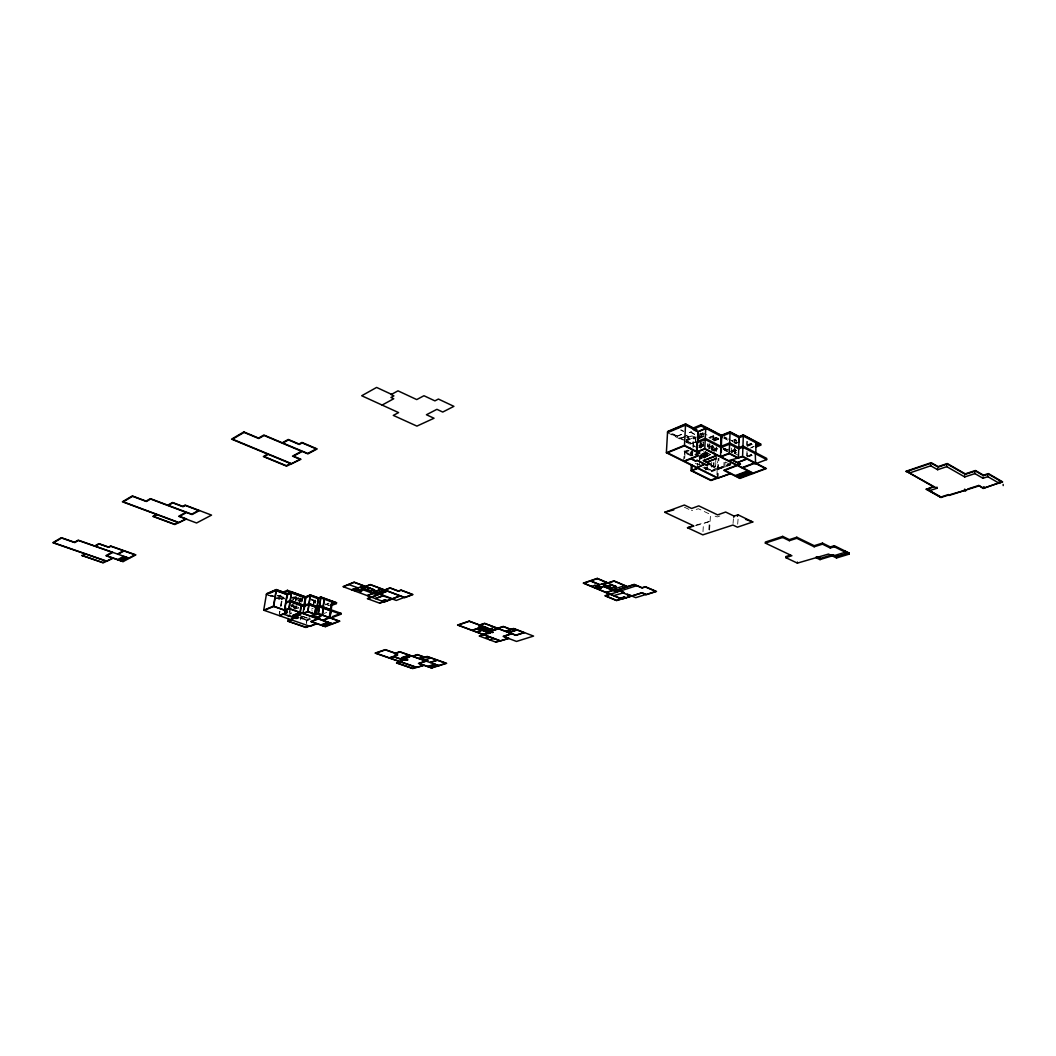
<?xml version="1.0" encoding="UTF-8"?>
<svg xmlns="http://www.w3.org/2000/svg" width="1056" height="1056" viewBox="0 0 1056 1056"><rect width="100%" height="100%" fill="white"/><g stroke="black" fill="none" stroke-linecap="round" stroke-linejoin="round"><path stroke-width="0.75" stroke-dasharray="5 3.75" d="M746.79 445.513L746.935 441.263M747.094 444.233L747.186 441.395M746.975 451.387L746.83 455.888L750.974 454.318M747.08 456.02L747.173 453.024M735.491 449.711L735.372 453.011L735.24 449.579M736.507 443.758L736.613 440.933L734.606 439.877L731.716 441.025M731.452 448.1L731.346 450.925L735.478 449.302M734.527 444.985L734.131 453.552L735.372 453.011M734.501 442.715L734.606 439.877M734.752 442.847L734.884 439.771L736.89 440.814M734.54 453.394L734.778 445.117M735.029 442.728L734.857 440.009M723.835 467.32L724.073 461.406M725.274 450.556L725.723 449.275L725.67 450.397M724.878 467.372L725.102 461.446M717.328 478.104L718.146 458.41L718.885 458.779M718.067 478.474L718.912 458.436M712.668 450.358L712.879 445.434M713.658 439.639L713.777 436.814L713.922 439.771M713.988 450.49L714.107 447.493L711.229 448.642M713.645 462.752L713.513 466L718.516 468.151L730.726 463.452M713.909 465.841L714.054 462.594M714.173 455.176L714.107 447.493M715.876 451.216L716.008 448.206M715.915 457.274L715.506 466.99L716.311 457.116M716.258 451.414L716.443 446.912L711.612 448.84M716.945 474.923L717.196 469.049L708.47 464.666M705.923 467.491L711.401 470.237L717.367 467.927L717.631 461.459M707.098 452.338L706.952 456.047L707.718 456.43M706.754 469.828L706.886 466.884M707.335 456.245L707.084 453.064M707.678 447.044L707.824 443.758M707.929 446.794L708.048 443.969M707.296 469.63L707.428 466.673M709.17 448.813L709.381 443.89M709.698 448.84L709.909 443.903M711.322 449.275L711.467 446.002M711.48 448.985L711.612 445.711M712.14 450.331L712.364 445.408M711.744 462.158L711.322 471.742L730.924 464.891M701.606 454.753L701.461 458.014L699.811 457.182L705.289 455.017L706.939 455.849M701.686 458.674L701.91 453.816L705.949 452.206L705.725 457.09M701.936 458.806L702.095 455.558M703.151 446.741L703.534 438.504M703.349 457.644L704.022 451.519L703.811 457.842M704.048 457.974L704.405 451.704M704.642 458.159L704.788 455.189L699.692 452.602M705.289 455.017L705.448 451.744M705.566 454.912L707.494 455.4L705.566 454.912L705.712 451.638M699.046 457.156L705.725 454.502L705.87 451.229M705.342 470.158L705.474 467.201M705.976 457.208L706.2 452.338L702.161 453.935M697.396 468.178L697.607 463.742M699.626 438.57L699.89 432.894M700.009 438.768L700.207 434.504M700.286 444.127L699.983 447.071L700.009 443.929M699.983 447.071L700.313 439.996M699.613 459.941L699.89 455.44M700.154 447.124L700.524 441.778M699.547 464.297L699.93 456.192M700.484 448.246L700.788 441.672L703.322 442.979M700.022 459.558L700.26 454.7M700.788 443.969L700.656 446.794L698.478 445.685M700.92 447.638L701.158 442.702M701.197 443.797L701.065 446.635L696.564 444.338M701.554 436.656L701.686 433.818M701.303 447.836L701.54 442.9M699.481 458.568L700.946 457.987L701.092 454.727M701.527 447.401L701.686 444.101M701.963 436.484L702.095 433.646L704.022 434.65M693 455.308L690.202 453.908L690.532 447.361M691.06 455.809L691.363 449.843M691.337 455.704L691.548 451.229M691.772 455.77L692.01 450.886M692.551 455.796L692.789 450.925M692.908 446.318L693.317 438.095L695.548 439.23L695.389 442.53M693.092 447.85L693.924 437.725M695.534 442.358L695.812 436.709L686.519 440.524M684.724 458.344L685.027 452.404L688.829 450.872M683.522 461.274L684.578 450.952L684.209 458.08M702.992 531.643L703.441 523.618L709.368 521.532L708.774 531.221M709.553 530.059L710.516 514.51L698.518 508.781L691.508 510.589M733.049 523.472L733.405 518.747M737.669 524.198L738.276 516.727M313.315 603.821L314.516 600.626L314.028 603.702M313.553 603.9L314.028 600.824M313.804 603.623L314.292 600.547M314.926 603.174L315.401 600.085M315.15 603.253L315.638 600.178M306.359 623.106L306.781 620.36L308.92 619.529M306.504 623.37L307.085 619.714L310.583 618.354M300.472 619.898L301.118 615.767M295.588 600.811L296.076 597.736L292.921 599.042M296.076 600.877L296.578 597.802L293.792 596.904L293.291 599.993M295.297 608.982L295.786 605.933M295.667 608.995L296.155 605.946M296.578 608.56L297.066 605.497M299.587 602.461L300.326 597.841M290.215 607.372L289.225 613.457L291.548 612.52M290.281 610.447L289.793 613.483L293.053 612.176M292.195 603.9L291.694 606.976L294.004 606.038M292.987 599.94L293.146 596.732M293.449 607.477L293.938 604.428M279.246 614.156L279.708 611.384M280.566 606.157L281.569 600.046L284.209 598.95M279.536 614.038L279.985 611.266M280.856 606.038L281.86 599.914L274.481 597.3M281.12 606.197L282.137 600.072M277.24 595.822L280.606 596.917M280.777 595.228L277.292 595.624M281.015 595.307L278.916 596.191L283.47 597.313M278.441 597.815L280.843 596.996L284.051 598.145M281.886 599.042L283.906 598.198M284.13 598.277L282.11 599.122L275.22 596.68M677.239 436.075L681.476 434.32M677.503 436.207L681.476 434.557M292.459 597.881L295.469 596.627M292.684 597.96L296.604 596.864M681.107 438.042L685.08 436.392M685.331 436.524L681.358 438.174L669.636 432.208M292.934 599.293L296.578 597.802M298.228 597.788L295.284 599.003L298.36 600.098L304.273 597.67M694.61 434.359L692.564 433.066M295.508 599.082L298.465 597.868M687.654 437.474L688.855 436.973L685.12 435.072M295.178 599.953L300.564 597.92L299.336 605.616L294.175 607.715M686.123 439.758L689.449 438.385L687.905 437.606L692.036 435.904L696.01 437.936M700.22 434.069L702.583 433.105M700.471 434.214L702.834 433.237M298.135 600.019L301.092 598.805M685.331 441.368L696.194 436.907M302.28 599.056L297.805 600.89L301.66 602.105M298.254 600.89L302.597 599.108M302.135 599.861L299.402 600.983L302.438 601.96M299.772 601.009L302.452 599.914M699.112 437.725L700.445 437.171L698.267 436.049M703.692 435.851L701.395 436.669M299.152 601.564L302.689 600.125M699.362 437.857L703.705 436.075M701.342 437.58L704.101 436.445M290.466 605.854L292.776 604.903M291.02 605.88L293.198 604.996M695.64 441.725L690.307 443.89L686.453 441.936M696.01 441.923L690.69 444.088L694.874 446.213M291.68 606.712L293.66 605.906M708.893 437.554L713.407 435.719M709.144 437.686L713.671 435.851M709.724 438.451L714.041 436.946M293.938 607.636L296.525 606.58M293.858 608.441L296.604 607.332M712.074 439.19L718.106 436.748M294.202 608.56L296.947 607.451M712.325 439.322L718.357 436.88M687.496 450.12L684.829 451.202L689.819 453.71L692.485 452.641M713.328 439.692L718.238 437.936M297.515 608.19L298.558 607.754M297.739 608.269L298.782 607.834M689.027 450.318L683.984 452.351L690.901 455.836M703.164 444.734L701.224 443.744L703.93 445.13M713.645 440.55L719.228 438.306M714.08 440.616L722.264 437.303M698.914 447.11L706.081 444.457M714.041 441.025L722.806 437.725M699.508 447.361L706.16 444.668M698.9 447.744L701.804 446.569M707.375 446.028L708.457 445.606M289.08 614.381L291.403 613.444M690.202 453.908L692.868 452.839M709.289 448.351L713.618 446.86L708.193 449.024M731.465 440.893L738.844 437.963M311.546 609.035L313.038 608.441M711.374 450.186L717.473 447.757M714.622 449.882L717.42 448.774M326.41 604.204L329.089 603.134M713.658 450.49L717.763 448.866M325.393 604.864L328.086 603.794M713.566 450.833L716.245 449.434M704.788 455.189L697.409 458.621M737.537 442.174L735.728 443.124M734.844 443.48L737.788 442.306M702.755 456.337L705.157 455.374L707.441 456.535M699.164 458.264L703.322 456.628M710.002 454.463L705.54 456.232L702.715 454.793M706.9 456.337L709.025 455.506M724.667 449.341L723.149 448.193M300.577 617.272L302.795 616.4M303.019 616.48L300.802 617.351L306.966 619.516L310.253 618.235L308.576 617.641M727.637 449.288L724.759 450.424L726.515 451.202L726.568 450.08L725.314 449.434M725.129 450.608L729.802 448.774M731.095 450.793L737.035 448.496M747.133 444.932L751.278 443.309M747.503 445.13L751.648 443.507M731.306 452.047L736.811 449.896M747.186 446.028L754.024 443.362M747.556 446.226L754.393 443.546M734.224 453.222L735.121 452.879M324.086 613.444L326.753 612.414M751.595 447.269L754.354 446.186M310.451 619.265L306.94 620.638L300.986 618.552M750.354 448.087L753.298 446.939M747.371 456.047L751.634 454.41M747.16 456.865L751.74 455.096M717.196 469.049L711.361 471.293L704.062 467.636M730.963 463.703L711.374 470.567L704.286 467.016M749.179 456.535L752.242 455.36M730.422 464.627L718.476 469.22L711.652 465.788M719.836 515.988L717.196 516.925L711.85 514.985M696.274 524.924L709.368 521.532M695.468 525.677L703.441 523.618M300.577 618.182L306.781 620.36M302.531 616.268L309.553 618.737M302.359 616.427L310.002 619.106M301.132 617.628L307.085 619.714M291.984 606.395L298.03 608.533M271.036 595.188L273.676 596.125M271.102 595.373L275.695 597.01M277.226 597.564L283.364 599.742M268.58 595.201L273.016 596.772M266.363 594.634L281.569 600.046M311.771 610.777L312.444 611.015M291.166 605.009L298.307 607.543M292.116 605.51L298.175 607.662M301.435 600.811L302.914 601.339M279.563 595.914L283.615 597.26M283.048 597.67L284.42 598.158M311.137 599.782L313.804 600.745M311.969 600.257L316.114 601.735M325.459 604.006L329.155 605.339M311.362 599.095L314.411 600.191M326.581 604.573L329.274 605.55M684.354 507.197L690.07 509.916M695.297 463.267L698.214 464.719M702.821 467.491L709.909 471.029M697.198 463.478L702.874 466.316M699.547 457.288L700.946 457.987M684.05 451.163L692.34 455.334M710.516 464.482L717.367 467.927M685.027 452.404L690.532 455.162M702.834 455.215L705.527 456.575M701.382 455.268L704.748 456.971L710.688 454.621L707.322 452.905M701.435 455.651L705.474 457.697M671.326 434.108L682.334 439.718M667.524 432.67L683.14 440.603M685.938 442.028L696.96 447.638M725.34 462.04L729.155 463.98M703.613 451.678L709.658 454.74M708.008 455.426L703.877 453.565L705.725 454.502M702.649 453.869L706.702 455.915M686.928 439.428L688.921 438.359L686.532 437.144M686.492 440.788L694.241 444.734M671.986 433.765L685.186 440.484M686.664 441.236L693.99 444.972M693.581 437.976L695.825 439.124M686.413 435.481L689.119 436.867L692.05 435.653L696.023 437.699M698.544 435.943L700.722 437.065M692.3 432.934L690.756 432.128C694.544 430.346 682.77 435.257 690.492 432.247L696.524 435.349M723.941 449.156L727.65 451.057M723.294 449.315L727.505 451.48M681.041 429.871L683.641 431.218M680.632 430.043L683.245 431.389M700.273 433.092L703.613 434.808M732.178 450.635L736.402 452.826L731.9 450.754M725.129 448.536L727.663 449.843M734.474 453.354L737.735 455.03M721.868 447.229L727.32 450.041M728.68 450.74L732.772 452.852M702.649 432.762L708.286 435.679L707.256 435.402M734.514 449.684L736.534 450.727L734.237 449.79M724.178 436.762L727.043 438.253M728.468 438.992L737.048 443.467M724.258 437.963L726.779 439.283M723.624 438.016L727.703 440.141M724.218 437.158L726.924 438.557M732.323 441.382L736.375 443.494M710.411 446.239L708.404 447.031L710.411 446.239"/><path stroke-width="1.5" d="M785.796 557.634L797.386 563.125L828.511 554.07L836.524 557.964L849.196 554.123L849.196 553.054L834.28 545.701L830.306 546.942L822.479 543.101L814.189 545.701L796.792 537.227L789.373 539.629L782.694 536.382L765.402 542.045L765.362 543.101L791.868 555.72L785.796 557.634L785.809 556.578L790.363 555.152M844.958 552.354L845.354 551.166L845.354 552.235L832.682 556.103L833.092 554.915L836.603 556.631L848.483 553.027L844.958 551.285M849.196 554.123L834.28 546.77L834.28 545.701M836.524 557.964L836.537 556.908L832.696 555.034M834.28 546.77L830.293 548.011L830.306 546.942M833.078 555.984L833.092 554.915M817.357 558.334L817.37 557.291L819.971 558.532L832.181 554.796L832.181 555.852L819.958 559.588L816.288 557.819L816.301 556.763M819.958 559.588L819.971 558.532M820.34 559.469L820.354 558.413L817.912 557.238M830.293 548.011L822.466 544.17L822.479 543.101M822.466 544.17L814.176 546.77L814.189 545.701M816.671 557.7L816.684 556.644M814.176 546.77L796.778 538.296L796.792 537.227M797.386 563.125L797.412 562.082M796.778 538.296L789.36 540.698L789.373 539.629M789.36 540.698L782.668 537.464L782.694 536.382M754.882 464.033L766.643 459.598L766.669 458.396L742.962 446.028L738.778 447.665L729.643 442.913L720.944 446.384L705.276 438.306L697.105 441.632L696.472 451.902M760.65 445.21L760.676 444.061L743.332 434.914L739.174 436.577L730.066 431.798L721.393 435.31L701.131 424.736L693.383 427.97L693.33 429.119L701.078 425.898L721.34 436.445L730.013 432.947L739.134 437.725L743.292 436.062L760.65 445.21L756.215 446.926M755.885 452.773L755.806 441.87M730.594 473.748L739.886 478.434L766.405 468.547L742.606 456.271L743.332 434.914M738.685 442.213L738.844 437.963M742.606 456.271L738.421 457.882L739.174 436.577M738.421 457.882L729.247 453.169L730.066 431.798M720.707 442.292L720.931 436.616M729.247 453.169L720.522 456.588L721.393 435.31M721.327 446.569L721.723 436.643M721.288 452.377L721.472 447.876M696.868 429.779L685.582 423.931L667.59 431.521L666.376 452.734L684.486 445.342L697.013 451.691L704.814 448.562L705.725 428.314L697.435 431.746M697.013 451.691L697.976 431.521L685.529 425.08L667.524 432.67M697.897 441.659L698.372 431.719M701.078 425.898L701.131 424.736M731.135 473.537L710.939 480.52L691.033 470.659L691.324 464.772M691.944 470.646L697.778 468.376L716.826 477.853L710.978 480.071L691.944 470.646L692.234 464.746M684.486 445.342L685.582 423.931M330.713 618.143L340.837 614.249L340.982 613.325L319.48 605.603L317.209 606.514L308.972 603.557L304.26 605.458L290.189 600.442L285.767 602.263M330.594 605.854L336.389 603.57L336.521 602.686L320.813 596.983L318.542 597.894L310.332 594.924L305.62 596.851L303.006 613.364L288.895 608.388L284.698 610.104L273.491 606.157L263.71 610.21L266.508 593.749L276.263 589.565L283.246 592.073L287.43 590.291L305.963 596.983M311.956 615.41L319.915 618.116L318.331 618.724L322.582 620.228L329.234 617.668L330.29 610.698L323.479 608.256L322.41 615.239L317.354 617.206M331.769 602.065L330.62 609.774L323.242 607.134L324.416 599.412M331.188 609.8L332.468 601.22L332.336 602.105M303.006 613.364L307.718 611.503L315.995 614.434L318.252 613.536L320.813 596.983M307.943 611.807L308.986 604.784L315.744 607.2L314.662 614.183L307.89 611.78L303.468 613.536L310.226 615.925L318.41 613.826L319.493 606.83L323.255 608.177L322.186 615.16L317.13 617.126M320.786 598.092L319.598 605.814L323.017 607.042L324.192 599.32M314.886 614.262L315.968 607.279L317.222 607.728L316.153 614.711M318.292 598.924L317.104 606.632L309.091 603.768L310.306 596.033M315.995 614.434L318.542 597.894M307.718 611.503L310.332 594.924M298.874 617.707L292.525 615.476L299.957 612.52L301.066 605.524M293.093 615.516L300.3 612.638L301.409 605.656M304.854 604.032L305.831 597.868M304.194 609.365L304.63 606.58M288.895 608.388L291.456 592.693L286.968 594.581L276.289 590.753L273.676 606.448L264.475 610.249M285.622 607.464L285.16 610.262L289.067 608.678L290.202 601.669L304.498 606.751M291.575 592.918L290.321 600.653L304.036 605.55L305.263 597.841L291.575 592.918L287.602 594.581L287.1 597.67M309.382 626.129L305.87 627.475L287.971 621.258L288.407 618.499M283.246 592.073L283.087 592.957L287.285 591.188L287.43 590.291M284.407 610.223L287.034 594.541M284.698 610.104L287.258 594.449L276.118 590.462L266.363 594.634M273.491 606.157L276.263 589.565M733.762 517.282L734.131 516.133L737.986 514.787L752.77 521.954L737.431 527.195L732.93 525.043L702.808 534.864L687.509 527.736L693.356 525.677L664.712 512.279L684.367 505.032L691.601 508.477L698.782 505.864L717.631 514.892L725.657 512.041L734.131 516.133M737.458 516.331L737.986 514.787M82.223 555.641L85.285 553.938L52.8 542.692L61.327 537.676L74.474 542.256L78.157 540.144L94.71 545.952L98.868 543.629L108.57 547.048L110.576 545.952L135.854 554.862L122.971 561.647L113.137 558.215L103.158 562.861L81.629 555.43M382.1 405.068L393.73 398.746L390.971 397.478L393.875 395.881L391.103 394.601L397.98 390.839L416.724 399.577L423.958 395.736L434.914 400.871L438.398 399.049L453.895 406.349L442.741 412.051L436.92 409.332L426.439 414.744L434.016 418.242L416.909 426.109L393.307 415.391L398.574 412.592L361.72 395.749L376.609 387.433L391.552 394.35M112.728 552.446L106.656 555.733L123.235 561.502M117.638 553.925L123.539 550.757L110.84 546.282L108.834 547.378L99.145 543.972L95.251 546.137L129.373 558.281M118.166 554.11L124.067 550.955L135.062 554.822L129.109 557.951M199.478 510.55L192.007 514.562L186.582 512.516L179.533 516.331L186.582 518.971L174.808 524.528L152.843 516.397L156.38 514.404L122.39 501.772L132.304 495.924L146.098 501.112L150.388 498.643L167.746 505.19L172.577 502.498L182.741 506.352L185.064 505.072L211.53 515.117L196.574 522.984L186.278 519.13M117.731 559.588L123.842 556.34M118.523 559.865L124.634 556.618M119.315 560.142L125.426 556.895M120.094 560.406L126.218 557.172M120.886 560.683L127.01 557.449M121.664 560.96L127.789 557.726M122.456 561.238L128.581 558.004M267.076 593.776L276.395 589.789L284.407 592.654M668.369 431.561L685.568 424.301L693.409 428.353M287.404 593.564L291.601 591.796M699.838 431.112L705.712 428.683M285.542 603.227L290.044 601.379L304.115 606.395L308.827 604.494L317.064 607.438L319.334 606.54L340.837 614.249M696.907 442.886L705.223 439.52L720.892 447.586L729.59 444.127L738.738 448.866L742.922 447.229L766.643 459.598M343.609 586.661L354.196 582.358L363.779 585.948M728.653 432.722L721.961 435.6M279.312 615.424L286.664 612.454L284.579 611.728L286.493 610.949L273.676 606.448M279.761 615.582L287.417 612.506L285.344 611.767L287.245 611.002L285.16 610.262M287.272 615.503L296.353 618.024L297.964 617.39M351.74 589.67L364.016 586.04L365.442 586.568L362.036 587.928L360.624 587.4M351.978 589.763L354.42 588.786M740.52 436.392L743.292 435.283L755.423 441.672M355.278 590.99L357.733 590.014L354.024 588.76M355.516 591.083L357.971 590.093L361.337 591.479M295.495 616.361L300.828 614.5L295.838 616.48M362.815 589.802L360.254 590.819L361.667 591.347L358.816 592.297M293.74 618.209L297.119 618.407L298.188 617.47M290.888 619.463L293.687 618.354M369.811 588.205L366.406 589.565L362.274 588.02L365.68 586.661L373.758 589.684L370.352 591.03L366.643 589.644L370.049 588.298M291.232 619.582L294.716 617.562L283.219 614.196M287.971 621.258L291.443 619.872M291.786 619.991L288.592 621.258L305.712 627.211L308.933 625.97M330.515 604.798L335.966 602.646L332.244 601.3M330.726 604.969L336.521 602.686M374.088 589.736L371.118 591.439L360.056 587.44M374.788 590L365.864 586.542L370.379 584.734L381.599 588.958L373.23 592.231L376.398 593.406L390.1 588.073L398.521 591.254L401.095 590.264L412.355 594.528L404.659 597.432L370.273 584.509L365.521 586.41L354.09 582.12L343.002 586.634L384.424 601.973L400.25 595.967L404.738 597.656L412.949 594.554L401.003 590.027L398.429 591.017L390.007 587.836L376.16 593.327M373.468 592.324L381.836 589.05L387.169 591.043M367.356 595.465L372.557 593.432M367.712 595.597L372.9 593.564M691.033 470.659L697.396 468.178L666.376 452.734M755.74 445.645L759.898 444.035L757.165 442.596M756.254 445.79L760.676 444.061M371.303 597.115L367.369 598.646L379.777 603.227L383.724 601.722M371.672 597.062L387.42 590.951M367.963 598.673L371.646 597.247M371.897 597.155L387.407 591.136L399.894 595.835L384.318 601.762M319.532 618.09L318.028 618.671L310.464 616.004M375.434 598.462L383.156 595.492L379.606 594.158M375.672 598.554L383.671 595.676L382.892 595.769M332.297 616.664L340.982 613.325M322.74 620.506L330 617.707L331.043 610.738L329.696 617.826L339.055 621.152L332.376 623.687L323.03 620.387M755.291 454.186L755.581 462.964L742.223 468.019M309.896 626.089L316.47 623.568L310.715 621.548L317.79 618.816L300.3 612.638M317.209 623.621L310.055 626.366L263.71 610.21M382.074 600.93L385.229 599.729L387.473 600.56M382.312 601.009L385.295 599.874M320.918 624.914L327.809 622.288M321.592 625.152L328.482 622.525M379.672 603.002L383.381 601.59M322.265 625.39L329.155 622.763M322.938 625.627L329.828 623M323.611 625.865L330.502 623.238M324.284 626.089L331.175 623.476M324.958 626.327L331.848 623.713M404.197 597.445L396.264 600.442L392.317 598.976M735.227 475.609L747.833 470.87M735.979 475.979L748.572 471.253M736.718 476.362L749.324 471.636M737.458 476.731L750.064 472.019M738.21 477.101L750.803 472.388M738.949 477.484L751.542 472.771M739.688 477.853L752.294 473.154M932.237 486.935L926.323 489.377L933.728 486.948L906.233 471.187L931.194 462.66L938.137 466.607L947.258 463.531L965.263 473.854L975.44 470.501L983.519 475.174L988.403 473.59L1002.461 481.76L983.083 488.426L978.767 485.47L967.798 488.981M906.246 471.689L931.207 463.175L938.15 467.122L947.272 464.033L965.276 474.355L975.467 471.016L983.532 475.688L988.429 474.104L1002.474 482.262M999.2 482.117L999.253 483.292L987.848 476.692L982.964 478.262L974.912 473.616L964.735 476.942L946.757 466.66L937.649 469.722L930.719 465.802L909.52 472.996L909.493 471.821M591.558 586.344L594.871 585.407L597.973 586.7L594.884 587.73M595.109 587.822L598.198 586.793L601.3 588.073L598.198 589.103M601.115 587.149L596.416 585.882M598.422 589.195L603.61 586.476L612.757 590.304L606.223 592.442M611.952 584.786L607.662 586.212L603.781 584.588M612.176 584.879L607.873 586.304L611.358 587.756L615.648 586.344M396.898 657.928L405.2 660.211L406.89 659.657L401.452 657.769L409.16 655.222L399.868 651.961L395.802 653.321L397.69 653.981L395.696 654.641L397.584 655.301L389.624 657.941L399.67 661.426L404.026 659.894L407.933 659.868L404.474 658.667L409.649 656.964L407.167 656.093M615.872 586.436L612.031 588.205L602.012 584.008M616.532 586.714L608.071 583.163M409.345 656.858L404.171 658.561L401.993 657.796L409.477 655.34L425.779 661.056L418.453 663.406L423.654 665.227L416.843 667.392L399.973 661.531L402.653 660.343M606.553 592.574L613.087 590.436L616.81 591.994M498.326 628.69L490.208 631.356L493.099 632.306L492.175 632.61L488.572 631.25L497.416 628.346L484.651 623.528L479.926 625.112L488.294 628.267L476.85 632.042L483.12 634.379L488.308 632.676L482.038 630.326M490.604 631.369L498.538 628.769M616.744 590.172L627.29 586.727L624.756 585.658L614.011 589.024L616.968 590.264L634.207 584.628L636.464 585.578M479.794 636.016L483.661 634.762L489.72 637.019L485.852 638.273M765.362 543.101L782.668 537.464M492.703 632.28L489.047 631.25L497.627 628.439L511.5 633.679M929.518 489.509L929.544 490.67L936.962 488.255L936.936 487.093M623.357 592.865L623.99 592.654L613.813 595.597L610.487 594.211M623.581 592.957L624.413 592.68L620.374 590.99M486.064 638.352L489.931 637.098L493.72 638.51M512.53 630.234L514.021 630.802M626.947 594.37L632.056 595.888L641.982 592.706L646.206 594.488L655.842 591.426L645.322 586.938L642.088 587.981L636.676 585.671L605.55 595.822L616.546 600.376L621.192 598.884L610.183 594.317M508.82 632.663L517.044 629.97L523.895 632.584L515.869 635.131L509.032 632.557M627.158 594.449L628.069 594.37M425.436 659.578L430.888 657.967L437.039 660.145L430.162 662.336M627.436 594.568L631.858 595.954L626.102 597.788L623.99 596.917M489.839 639.751L493.931 638.576L499.673 640.728L495.792 641.956M427.601 660.449L426.043 660.937L419.206 658.548L427.271 656.7L430.676 657.901M426.32 660.99L427.957 660.462L420.75 658.033M511.764 633.587L503.144 636.359L508.49 638.352L500.557 640.873L484.81 635.012L485.932 634.643L484.559 634.128M942.467 496.505L948.38 494.604L949.621 495.29M926.323 489.377L941.002 497.468L948.961 494.921M950.558 494.485L966.24 489.971M948.38 494.604L949.054 495.462L979.427 485.76M430.571 662.482L437.448 660.29L445.909 663.274L439.006 665.438M524.476 632.61L515.909 635.342L511.817 633.798L503.725 636.385L509.058 638.392L495.845 642.154L479.226 635.989L483.344 634.643L457.578 625.046L469.207 621.086L479.609 624.994L484.598 623.317L497.68 628.267L503.263 626.432L510.919 629.35L513.599 628.478L533.57 636.082L516.516 641.428L508.715 638.497M645.691 594.515L635.752 597.67L632.069 596.125M998.554 483.001L983.083 488.426M1002.461 481.76L1000.032 483.041M427.72 666.442L434.834 664.184M428.327 666.653L435.455 664.396M428.934 666.864L436.062 664.62M429.541 667.075L436.669 664.831M430.148 667.286L437.276 665.042M430.756 667.498L437.884 665.254M431.363 667.709L438.491 665.465M836.537 556.908L849.196 553.054M664.712 512.279L673.781 509.929M687.509 527.736L693.884 526.086M393.215 656.753L403.709 659.789L402.587 660.475M431.97 667.92L419.166 663.458L426.268 661.175L439.098 665.689M325.618 626.564L311.454 621.601L318.318 618.935L332.521 623.951M316.919 623.726L325.327 626.683L339.821 621.205L318.252 613.536M289.067 608.678L299.957 612.52M318.41 613.826L322.186 615.16M322.41 615.239L329.234 617.668M304.273 605.629L305.012 605.893M302.887 596.046L305.752 597.062L310.451 595.135L318.661 598.118L320.918 597.194L331.914 601.181M287.285 591.188L305.488 597.749L310.187 595.822L318.41 598.792L320.668 597.881L336.389 603.57M285.965 593.221L287.351 593.723M745.523 519.341L752.77 521.954M291.72 592.02L302.65 595.954M382.721 595.835L392.066 598.818M484.387 634.181L485.549 634.616L483.437 634.498L489.799 633.23L488.281 632.914M348.757 584.575L358.565 588.034M377.032 594.977L362.736 589.657L360.017 590.726L356.004 589.248M356.743 588.944L360.928 590.37M479.886 627.871L481.708 628.558L485.668 627.396L487.806 628.201L476.533 631.924L472.375 630.366L481.18 627.436L483.001 628.122M481.919 628.637L484.057 629.442M479.714 627.937L483.978 629.693M477.695 628.373L481.879 630.155M482.104 630.089L490.182 633.257L488.11 632.966M477.536 628.65L481.708 630.208M379.711 593.947L392.238 598.752M485.364 627.343L481.602 625.931L479.516 626.63L483.265 628.043M480.744 627.581L482.75 628.214M508.266 630.432L511.434 631.633M508.081 630.485L511.262 631.686M505.652 631.277L508.82 632.478L516.833 629.891L513.652 628.69L505.441 631.198L497.996 628.386L503.316 626.644L510.761 629.468M610.276 594.119L583.915 583.176L597.287 578.622L606.289 582.41M614.024 595.676L620.044 598.184L624.004 597.076L625.891 597.854L622.156 599.056L620.268 598.277M597.34 585.578L601.313 587.083L603.596 586.318L617.021 591.928M594.858 585.235L596.191 585.79L606.514 582.503L607.847 583.07M620.176 591.056L623.502 592.456M602.224 583.942L603.557 584.496L614.011 581.13L624.532 585.565M622.882 592.812L627.436 594.726M590.726 580.853L599.716 584.615M590.423 580.958L599.399 584.72M740.428 478.223L724.759 470.329L737.339 465.524L753.034 473.524M704.814 448.562L720.522 456.588M728.798 460.799L737.194 465.089L739.952 464.033L731.557 459.743M742.777 467.808L753.086 473.075L765.349 468.494L755.014 463.175M731.834 459.624L737.405 462.475L746.724 458.898L742.553 456.746L728.548 460.68L721.037 456.852L729.208 453.658L736.718 457.512M693.462 429.686L696.115 431.059M718.186 434.016L721.116 435.534M705.764 427.535L716.575 433.171M730.026 432.168L739.134 436.946M926.323 488.875L941.002 497.468M929.544 490.67L941.543 497.284M906.233 471.187L936.962 488.255M978.767 485.47L983.73 488.228L983.69 487.054M1003.147 484.414L1003.2 485.588M998.712 482.275L998.765 483.45M987.809 475.504L987.848 476.692M984.166 486.908L984.205 488.07M982.925 477.088L982.964 478.262M974.86 472.428L974.912 473.616M965.554 490.01L965.593 491.172M964.696 475.768L964.735 476.942M964.92 489.232L964.96 490.393M964.445 489.377L964.484 490.538M946.73 465.472L946.757 466.66M937.622 468.547L937.649 469.722M930.692 464.614L930.719 465.802M61.618 538.006L53.592 542.731L106.788 561.145L112.609 558.03L105.864 555.694L112.134 552.288L78.434 540.487L74.752 542.599L61.618 538.006M132.581 496.32L123.248 501.811L178.979 522.548L185.724 518.932L178.675 516.292L185.948 512.345L150.652 499.039L146.375 501.494L132.581 496.32M243.857 431.917L231.568 439.138L267.749 454.133L263.366 456.562L286.572 466.145L300.96 459.294L293.489 456.166L302.201 451.466L307.93 453.882L317.196 448.932L301.924 442.438L299.046 444.022L288.262 439.454L282.269 442.794L263.842 435.019L258.522 438.068L243.857 431.917M244.108 432.392L232.531 439.177L291.667 463.69L299.996 459.254L292.525 456.126L301.514 451.268L264.079 435.494L258.76 438.53L244.108 432.392M172.841 502.88L168.313 505.415L191.756 514.18L198.607 510.497L185.328 505.454L182.992 506.735L172.841 502.88M288.486 439.916L282.876 443.045L307.732 453.433L316.219 448.892L302.135 442.9L299.257 444.484L288.486 439.916M85.694 554.07L82.883 555.641L102.894 562.544L105.732 561.013L85.694 554.07M156.816 514.576L153.556 516.384L174.557 524.172L177.857 522.403L156.816 514.576M268.198 454.318L264.172 456.548L286.361 465.709L290.426 463.531L268.198 454.318M684.46 445.83L667.432 452.773L684.064 461.063L697.607 455.664L695.284 454.489L698.808 453.09L684.46 445.83M704.774 449.051L697.541 451.955L699.864 453.13L696.34 454.542L698.663 455.717L691.178 458.687L695.561 460.878L697.171 460.244L706.306 464.825L709.262 463.676L703.204 460.614L716.905 455.228L704.774 449.051M690.914 458.792L684.578 461.314L696.986 467.504L704.378 464.099L697.158 460.482L695.548 461.116L690.914 458.792M717.288 455.426L703.996 460.654L706.675 462L716.245 458.608L707.058 462.198L710.688 464.02L706.556 464.957L707.045 465.445L704.761 464.297L697.369 467.689L718.106 478.025L730.092 473.497L723.716 470.29L736.705 465.326L717.288 455.426M746.975 459.03L737.656 462.607L740.48 464.046L737.576 465.155L742.276 467.557L754.525 462.911L746.975 459.03M387.737 597.194L387.737 597.194M385.282 649.638L375.091 653.11L400.132 661.795L396.515 662.983L412.698 668.567L424.063 665.372L431.653 668.012L446.635 663.326L427.178 656.449L424.829 657.202L417.371 654.575L412.487 656.185L399.749 651.71L395.38 653.176L385.282 649.638M385.4 649.889L375.817 653.162L389.202 657.809L396.858 655.261L394.984 654.601L396.964 653.941L385.4 649.889M469.273 621.298L458.159 625.073L472.045 630.247L480.863 627.317L478.936 626.591L481.285 625.812L469.273 621.298M597.274 578.384L583.268 583.136L609.853 594.172L604.916 595.782L616.572 600.6L641.995 592.944L646.206 594.726L656.489 591.452L645.308 586.687L642.088 587.73L634.207 584.377L627.488 586.582L613.998 580.879L607.992 582.886L597.274 578.384M492.241 628.32L486.116 630.34L492.241 628.32M417.476 654.826L412.896 656.33L418.994 658.469L423.588 656.977L417.476 654.826M400.448 661.901L397.122 662.983L412.592 668.329L415.932 667.273L400.448 661.901"/></g></svg>
